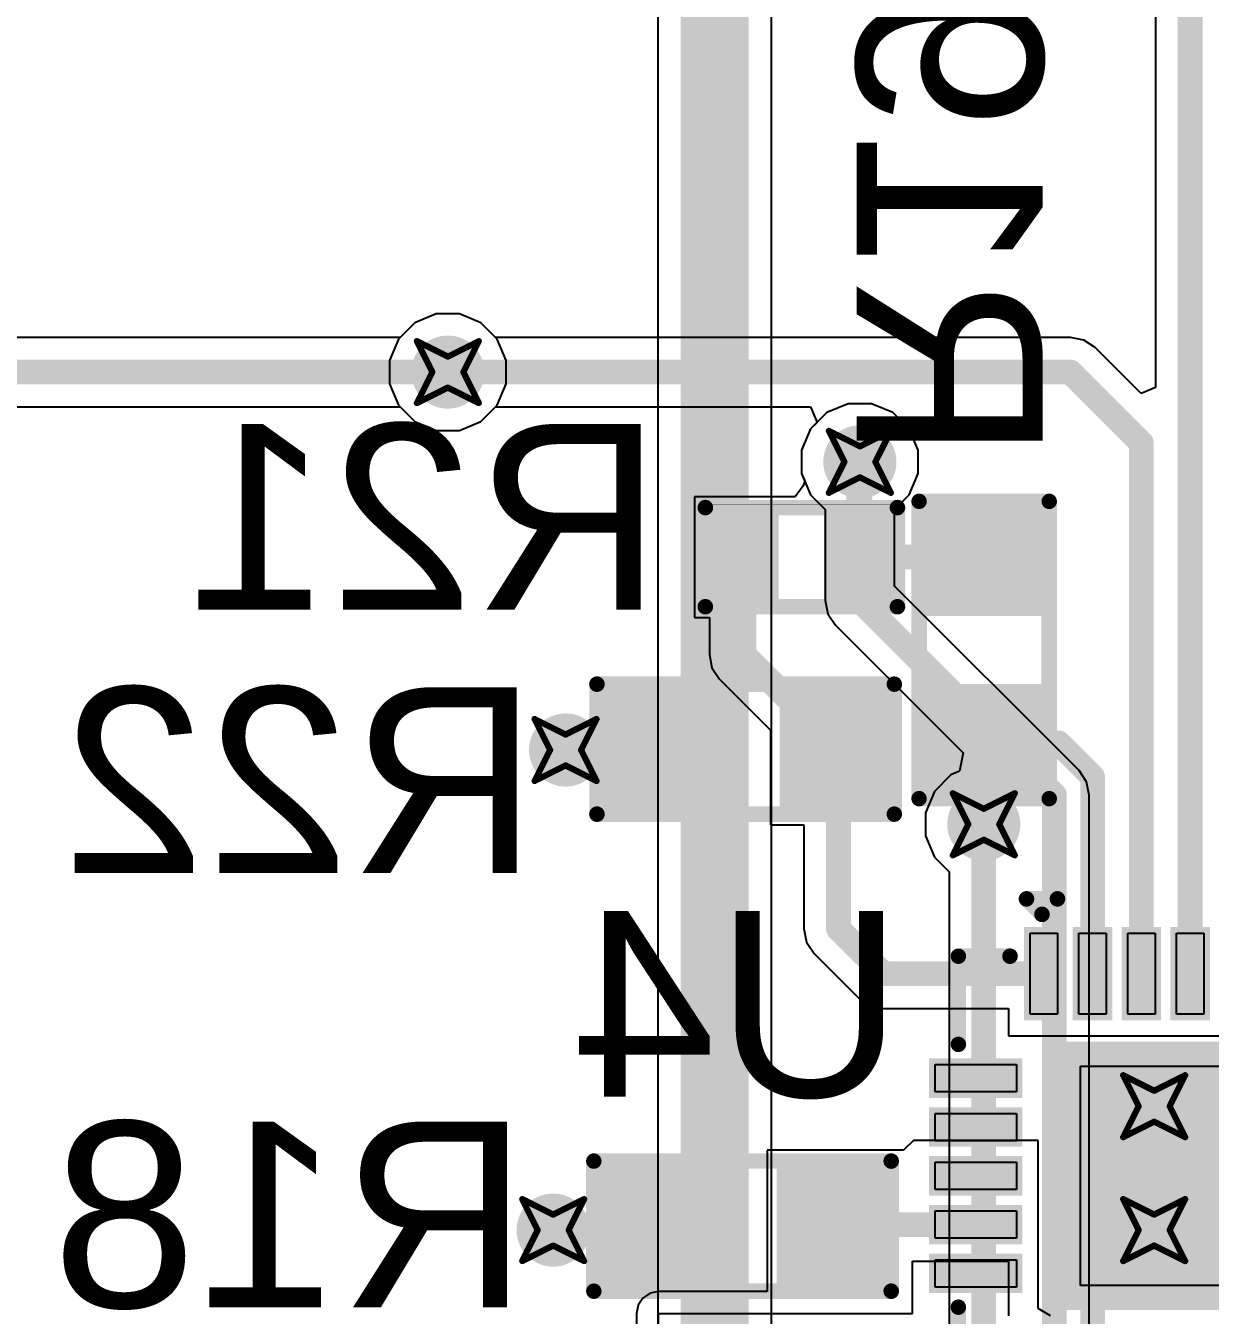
# Model space of a CAD drawing. Header units: inches. Extents: x -11 to 1110, y -7 to 455.
# Drawn here: x 604.54 to 614.25, y 13.81 to 24.38 of the extents above; entities that cross this region are included whole.
import ezdxf

# ---------------------------------------------------------------- set-up
doc = ezdxf.new("R2010")
doc.units = ezdxf.units.IN
for name, color, linetype in [('Bottom Layer', 5, 'Continuous'), ('Bottom Overlay', 54, 'Continuous'), ('Bottom Paste', 16, 'Continuous'), ('Bottom Solder', 6, 'Continuous'), ('Drill Drawing', 1, 'Continuous'), ('Top Layer', 1, 'Continuous'), ('Via Holes', 16, 'Continuous')]:
    doc.layers.add(name, color=color, linetype=linetype)
doc.styles.add('Arial', font='', dxfattribs={"height": 0.2})
doc.styles.get('Arial').set_extended_font_data('Arial')

msp = doc.modelspace()

# ---------------------------------------------------------------- hatches: boundary and pattern name
at = {"layer": 'Bottom Layer'}
h = msp.add_hatch(color=5, dxfattribs=at)
edge = h.paths.add_edge_path()
edge.add_arc((608, 21.539), 0.3, 0, 360)
h = msp.add_hatch(color=5, dxfattribs=at)
edge = h.paths.add_edge_path()
edge.add_arc((611.378, 20.803), 0.3, 0, 360)
for points in [[(610.657, 20.339), (610.657, 19.704), (610.2, 19.704), (610.2, 20.339)], [(611.597, 20.339), (611.597, 19.704), (611.14, 19.704), (611.14, 20.339)], [(611.952, 20.403), (612.841, 20.403), (612.841, 19.641), (611.952, 19.641)], [(609.298, 18.002), (609.298, 18.891), (610.06, 18.891), (610.06, 18.002)], [(610.822, 18.002), (610.822, 18.891), (611.584, 18.891), (611.584, 18.002)], [(611.952, 18.879), (612.841, 18.879), (612.841, 18.117), (611.952, 18.117)], [(612.774, 16.939), (612.998, 16.939), (612.998, 16.274), (612.774, 16.274)], [(613.174, 16.939), (613.398, 16.939), (613.398, 16.274), (613.174, 16.274)], [(613.574, 16.939), (613.798, 16.939), (613.798, 16.274), (613.574, 16.274)], [(613.974, 16.939), (614.198, 16.939), (614.198, 16.274), (613.974, 16.274)], [(612.936, 15.998), (616.036, 15.998), (616.036, 13.898), (612.936, 13.898)], [(611.996, 15.861), (612.661, 15.861), (612.661, 15.637), (611.996, 15.637)], [(611.996, 15.46), (612.661, 15.46), (612.661, 15.236), (611.996, 15.236)], [(611.996, 15.06), (612.661, 15.06), (612.661, 14.836), (611.996, 14.836)], [(610.035, 14.98), (610.035, 14.091), (609.273, 14.091), (609.273, 14.98)], [(611.559, 14.98), (611.559, 14.091), (610.797, 14.091), (610.797, 14.98)], [(611.996, 14.66), (612.661, 14.66), (612.661, 14.436), (611.996, 14.436)], [(611.996, 14.26), (612.661, 14.26), (612.661, 14.036), (611.996, 14.036)]]:
    msp.add_hatch(color=5, dxfattribs=at).paths.add_polyline_path(points)
h = msp.add_hatch(color=5, dxfattribs=at)
edge = h.paths.add_edge_path()
edge.add_arc((608.965, 18.44), 0.3, 0, 360)
h = msp.add_hatch(color=5, dxfattribs=at)
edge = h.paths.add_edge_path()
edge.add_arc((612.394, 17.831), 0.3, 0, 360)
h = msp.add_hatch(color=5, dxfattribs=at)
edge = h.paths.add_edge_path()
edge.add_arc((613.791, 15.519), 0.3, 0, 360)
h = msp.add_hatch(color=5, dxfattribs=at)
edge = h.paths.add_edge_path()
edge.add_arc((608.863, 14.503), 0.3, 0, 360)
h = msp.add_hatch(color=5, dxfattribs=at)
edge = h.paths.add_edge_path()
edge.add_arc((613.791, 14.503), 0.3, 0, 360)
at = {"layer": 'Bottom Paste'}
for points in [[(610.657, 20.339), (610.657, 19.704), (610.2, 19.704), (610.2, 20.339)], [(611.597, 20.339), (611.597, 19.704), (611.14, 19.704), (611.14, 20.339)], [(611.952, 20.403), (612.841, 20.403), (612.841, 19.641), (611.952, 19.641)], [(609.298, 18.002), (609.298, 18.891), (610.06, 18.891), (610.06, 18.002)], [(610.822, 18.002), (610.822, 18.891), (611.584, 18.891), (611.584, 18.002)], [(611.952, 18.879), (612.841, 18.879), (612.841, 18.117), (611.952, 18.117)], [(610.035, 14.98), (610.035, 14.091), (609.273, 14.091), (609.273, 14.98)], [(611.559, 14.98), (611.559, 14.091), (610.797, 14.091), (610.797, 14.98)]]:
    msp.add_hatch(color=16, dxfattribs=at).paths.add_polyline_path(points)
at = {"layer": 'Bottom Solder'}
for points in [[(611.851, 20.504), (612.943, 20.504), (612.943, 19.539), (611.851, 19.539)], [(610.712, 20.394), (610.712, 19.649), (610.145, 19.649), (610.145, 20.394)], [(611.652, 20.394), (611.652, 19.649), (611.085, 19.649), (611.085, 20.394)], [(609.197, 17.901), (609.197, 18.993), (610.162, 18.993), (610.162, 17.901)], [(610.721, 17.901), (610.721, 18.993), (611.686, 18.993), (611.686, 17.901)], [(611.851, 18.98), (612.943, 18.98), (612.943, 18.015), (611.851, 18.015)], [(612.724, 16.989), (613.048, 16.989), (613.048, 16.224), (612.724, 16.224)], [(613.124, 16.989), (613.448, 16.989), (613.448, 16.224), (613.124, 16.224)], [(613.524, 16.989), (613.848, 16.989), (613.848, 16.224), (613.524, 16.224)], [(613.924, 16.989), (614.248, 16.989), (614.248, 16.224), (613.924, 16.224)], [(612.886, 16.048), (616.086, 16.048), (616.086, 13.848), (612.886, 13.848)], [(611.946, 15.911), (612.711, 15.911), (612.711, 15.587), (611.946, 15.587)], [(611.946, 15.51), (612.711, 15.51), (612.711, 15.186), (611.946, 15.186)], [(610.136, 15.081), (610.136, 13.989), (609.171, 13.989), (609.171, 15.081)], [(611.66, 15.081), (611.66, 13.989), (610.695, 13.989), (610.695, 15.081)], [(611.946, 15.11), (612.711, 15.11), (612.711, 14.786), (611.946, 14.786)], [(611.946, 14.71), (612.711, 14.71), (612.711, 14.386), (611.946, 14.386)], [(611.946, 14.31), (612.711, 14.31), (612.711, 13.986), (611.946, 13.986)]]:
    msp.add_hatch(color=6, dxfattribs=at).paths.add_polyline_path(points)
at = {"layer": 'Top Layer'}
h = msp.add_hatch(color=1, dxfattribs=at)
edge = h.paths.add_edge_path()
edge.add_arc((608, 21.539), 0.3, 0, 360)
h = msp.add_hatch(color=1, dxfattribs=at)
edge = h.paths.add_edge_path()
edge.add_arc((611.378, 20.803), 0.3, 0, 360)
h = msp.add_hatch(color=1, dxfattribs=at)
edge = h.paths.add_edge_path()
edge.add_arc((608.965, 18.44), 0.3, 0, 360)
h = msp.add_hatch(color=1, dxfattribs=at)
edge = h.paths.add_edge_path()
edge.add_arc((612.394, 17.831), 0.3, 0, 360)
h = msp.add_hatch(color=1, dxfattribs=at)
edge = h.paths.add_edge_path()
edge.add_arc((613.791, 15.519), 0.3, 0, 360)
h = msp.add_hatch(color=1, dxfattribs=at)
edge = h.paths.add_edge_path()
edge.add_arc((608.863, 14.503), 0.3, 0, 360)
h = msp.add_hatch(color=1, dxfattribs=at)
edge = h.paths.add_edge_path()
edge.add_arc((613.791, 14.503), 0.3, 0, 360)
at = {"layer": 'Via Holes'}
h = msp.add_hatch(color=7, dxfattribs=at)
edge = h.paths.add_edge_path()
edge.add_arc((608, 21.539), 0.15, 0, 360)
h = msp.add_hatch(color=7, dxfattribs=at)
edge = h.paths.add_edge_path()
edge.add_arc((611.378, 20.803), 0.15, 0, 360)
h = msp.add_hatch(color=7, dxfattribs=at)
edge = h.paths.add_edge_path()
edge.add_arc((608.965, 18.44), 0.15, 0, 360)
h = msp.add_hatch(color=7, dxfattribs=at)
edge = h.paths.add_edge_path()
edge.add_arc((612.394, 17.831), 0.15, 0, 360)
h = msp.add_hatch(color=7, dxfattribs=at)
edge = h.paths.add_edge_path()
edge.add_arc((613.791, 15.519), 0.15, 0, 360)
h = msp.add_hatch(color=7, dxfattribs=at)
edge = h.paths.add_edge_path()
edge.add_arc((608.863, 14.503), 0.15, 0, 360)
h = msp.add_hatch(color=7, dxfattribs=at)
edge = h.paths.add_edge_path()
edge.add_arc((613.791, 14.503), 0.15, 0, 360)

# ---------------------------------------------------------------- linework, layer by layer
at = {"layer": 'Bottom Layer'}
for p, q in [((613.801, 24.845), (613.801, 21.412)), ((607.905, 22.017), (607.729, 21.944)), ((608.095, 22.017), (607.905, 22.017)), ((608.27, 21.944), (608.095, 22.017)), ((607.729, 21.944), (607.595, 21.81)), ((608.391, 21.824), (608.27, 21.944)), ((607.595, 21.81), (607.522, 21.634)), ((613.105, 21.824), (608.391, 21.824)), ((613.214, 21.802), (613.105, 21.824)), ((613.105, 21.824), (613.105, 21.824)), ((613.307, 21.741), (613.214, 21.802)), ((613.684, 21.363), (613.307, 21.741)), ((607.522, 21.634), (607.522, 21.444)), ((607.522, 21.444), (607.595, 21.269)), ((613.801, 21.412), (613.684, 21.363)), ((607.595, 21.269), (607.729, 21.134)), ((608.27, 21.134), (608.391, 21.254)), ((608.391, 21.254), (610.974, 21.254)), ((610.974, 21.254), (611.027, 21.127)), ((607.729, 21.134), (607.905, 21.061)), ((607.905, 21.061), (608.095, 21.061)), ((608.095, 21.061), (608.27, 21.134)), ((610.973, 21.073), (610.9, 20.898)), ((611.027, 21.127), (610.973, 21.073)), ((610.9, 20.898), (610.9, 20.708)), ((610.9, 20.708), (610.926, 20.644)), ((610.926, 20.644), (610.912, 20.606)), ((610.715, 20.517), (610.022, 20.517)), ((610.022, 20.517), (610.022, 19.526)), ((610.847, 20.517), (610.715, 20.517)), ((610.912, 20.606), (610.847, 20.517)), ((610.022, 19.526), (610.144, 19.526)), ((610.144, 19.526), (610.144, 19.222)), ((610.144, 19.222), (610.144, 19.222)), ((610.144, 19.222), (610.165, 19.113)), ((610.165, 19.113), (610.227, 19.02)), ((610.227, 19.02), (610.644, 18.603)), ((610.644, 18.603), (610.644, 17.825)), ((610.644, 17.825), (610.918, 17.825)), ((610.918, 17.825), (610.918, 16.974)), ((610.918, 16.974), (610.918, 16.974)), ((610.918, 16.974), (610.94, 16.865)), ((610.94, 16.865), (611.002, 16.772)), ((611.002, 16.772), (611.37, 16.405)), ((611.37, 16.405), (611.37, 16.405)), ((611.37, 16.405), (611.462, 16.343)), ((611.462, 16.343), (611.571, 16.321)), ((611.571, 16.321), (611.571, 16.321)), ((611.571, 16.321), (612.596, 16.321)), ((612.596, 16.321), (612.596, 16.096)), ((612.596, 16.096), (614.676, 16.096)), ((611.818, 15.238), (611.737, 15.158)), ((611.818, 15.238), (611.818, 15.238)), ((612.839, 15.238), (611.818, 15.238)), ((612.839, 13.859), (612.839, 15.238)), ((611.737, 15.158), (610.619, 15.158)), ((610.619, 15.158), (610.619, 13.999)), ((611.81, 13.818), (611.81, 14.249)), ((611.81, 14.249), (612.597, 14.249)), ((612.597, 14.249), (612.597, 13.801)), ((609.658, 13.985), (609.599, 13.946)), ((609.727, 13.999), (609.658, 13.985)), ((610.619, 13.999), (609.727, 13.999)), ((609.56, 13.887), (609.546, 13.818)), ((609.599, 13.946), (609.56, 13.887)), ((612.942, 13.801), (612.839, 13.859)), ((609.546, 13.818), (609.546, 9.728)), ((609.727, 9.728), (609.727, 13.818)), ((609.727, 13.818), (611.81, 13.818))]:
    msp.add_line(p, q, dxfattribs=at)
for points in [[(614.086, 16.606, 0.203, 0.203, 0), (614.086, 24.987, 0.203, 0.203, 0)], [(608, 21.539, 0.203, 0.203, 0), (613.105, 21.539, 0.203, 0.203, 0)], [(613.105, 21.539, 0.203, 0.203, 0), (613.686, 20.958, 0.203, 0.203, 0)], [(613.686, 16.606, 0.203, 0.203, 0), (613.686, 20.958, 0.203, 0.203, 0)], [(611.368, 20.022, 0.203, 0.203, 0), (611.368, 20.793, 0.203, 0.203, 0)], [(610.428, 19.222, 0.203, 0.203, 0), (610.428, 20.022, 0.203, 0.203, 0)], [(611.368, 20.022, 0.203, 0.203, 0), (612.397, 20.022, 0.203, 0.203, 0)], [(610.428, 19.222, 0.203, 0.203, 0), (611.203, 18.447, 0.203, 0.203, 0)], [(611.203, 16.974, 0.203, 0.203, 0), (611.203, 18.447, 0.203, 0.203, 0)], [(612.397, 17.834, 0.203, 0.203, 0), (612.397, 18.498, 0.203, 0.203, 0)], [(612.397, 18.498, 0.203, 0.203, 0), (613.007, 18.498, 0.203, 0.203, 0)], [(613.007, 18.498, 0.203, 0.203, 0), (613.286, 18.218, 0.203, 0.203, 0)], [(613.286, 16.606, 0.203, 0.203, 0), (613.286, 18.218, 0.203, 0.203, 0)], [(612.394, 17.831, 0.203, 0.203, 0), (612.397, 17.834, 0.203, 0.203, 0)], [(611.203, 16.974, 0.203, 0.203, 0), (611.571, 16.606, 0.203, 0.203, 0)], [(611.571, 16.606, 0.203, 0.203, 0), (612.886, 16.606, 0.203, 0.203, 0)], [(613.286, 14.348, 0.203, 0.203, 0), (613.887, 14.948, 0.203, 0.203, 0)], [(613.887, 14.948, 0.203, 0.203, 0), (614.486, 14.948, 0.203, 0.203, 0)], [(611.178, 14.535, 0.203, 0.203, 0), (611.191, 14.548, 0.203, 0.203, 0)], [(611.191, 14.548, 0.203, 0.203, 0), (612.329, 14.548, 0.203, 0.203, 0)], [(613.286, 13.291, 0.203, 0.203, 0), (613.286, 14.348, 0.203, 0.203, 0)]]:
    msp.add_lwpolyline(points, format="xyseb", dxfattribs=at)
for points in [[(607.949, 21.539, 0.102, 0.102, 1), (608.051, 21.539, 0.102, 0.102, 1)], [(613.054, 21.539, 0.102, 0.102, 1), (613.156, 21.539, 0.102, 0.102, 1)], [(613.054, 21.539, 0.102, 0.102, 1), (613.156, 21.539, 0.102, 0.102, 1)], [(613.635, 20.958, 0.102, 0.102, 1), (613.737, 20.958, 0.102, 0.102, 1)], [(613.635, 20.958, 0.102, 0.102, 1), (613.737, 20.958, 0.102, 0.102, 1)], [(611.317, 20.793, 0.102, 0.102, 1), (611.419, 20.793, 0.102, 0.102, 1)], [(610.378, 20.022, 0.102, 0.102, 1), (610.479, 20.022, 0.102, 0.102, 1)], [(611.317, 20.022, 0.102, 0.102, 1), (611.419, 20.022, 0.102, 0.102, 1)], [(611.317, 20.022, 0.102, 0.102, 1), (611.419, 20.022, 0.102, 0.102, 1)], [(612.346, 20.022, 0.102, 0.102, 1), (612.448, 20.022, 0.102, 0.102, 1)], [(610.378, 19.222, 0.102, 0.102, 1), (610.479, 19.222, 0.102, 0.102, 1)], [(610.378, 19.222, 0.102, 0.102, 1), (610.479, 19.222, 0.102, 0.102, 1)], [(611.152, 18.447, 0.102, 0.102, 1), (611.254, 18.447, 0.102, 0.102, 1)], [(611.152, 18.447, 0.102, 0.102, 1), (611.254, 18.447, 0.102, 0.102, 1)], [(612.346, 18.498, 0.102, 0.102, 1), (612.448, 18.498, 0.102, 0.102, 1)], [(612.346, 18.498, 0.102, 0.102, 1), (612.448, 18.498, 0.102, 0.102, 1)], [(612.956, 18.498, 0.102, 0.102, 1), (613.057, 18.498, 0.102, 0.102, 1)], [(612.956, 18.498, 0.102, 0.102, 1), (613.057, 18.498, 0.102, 0.102, 1)], [(613.235, 18.218, 0.102, 0.102, 1), (613.337, 18.218, 0.102, 0.102, 1)], [(613.235, 18.218, 0.102, 0.102, 1), (613.337, 18.218, 0.102, 0.102, 1)], [(612.343, 17.831, 0.102, 0.102, 1), (612.445, 17.831, 0.102, 0.102, 1)], [(612.346, 17.834, 0.102, 0.102, 1), (612.448, 17.834, 0.102, 0.102, 1)], [(612.346, 17.834, 0.102, 0.102, 1), (612.448, 17.834, 0.102, 0.102, 1)], [(611.152, 16.974, 0.102, 0.102, 1), (611.254, 16.974, 0.102, 0.102, 1)], [(611.152, 16.974, 0.102, 0.102, 1), (611.254, 16.974, 0.102, 0.102, 1)], [(611.52, 16.606, 0.102, 0.102, 1), (611.622, 16.606, 0.102, 0.102, 1)], [(611.52, 16.606, 0.102, 0.102, 1), (611.622, 16.606, 0.102, 0.102, 1)], [(612.835, 16.606, 0.102, 0.102, 1), (612.937, 16.606, 0.102, 0.102, 1)], [(613.235, 16.606, 0.102, 0.102, 1), (613.337, 16.606, 0.102, 0.102, 1)], [(613.635, 16.606, 0.102, 0.102, 1), (613.737, 16.606, 0.102, 0.102, 1)], [(614.035, 16.606, 0.102, 0.102, 1), (614.137, 16.606, 0.102, 0.102, 1)], [(613.836, 14.948, 0.102, 0.102, 1), (613.938, 14.948, 0.102, 0.102, 1)], [(613.836, 14.948, 0.102, 0.102, 1), (613.938, 14.948, 0.102, 0.102, 1)], [(611.127, 14.535, 0.102, 0.102, 1), (611.229, 14.535, 0.102, 0.102, 1)], [(611.14, 14.548, 0.102, 0.102, 1), (611.242, 14.548, 0.102, 0.102, 1)], [(611.14, 14.548, 0.102, 0.102, 1), (611.242, 14.548, 0.102, 0.102, 1)], [(612.278, 14.548, 0.102, 0.102, 1), (612.379, 14.548, 0.102, 0.102, 1)], [(613.235, 14.348, 0.102, 0.102, 1), (613.337, 14.348, 0.102, 0.102, 1)], [(613.235, 14.348, 0.102, 0.102, 1), (613.337, 14.348, 0.102, 0.102, 1)]]:
    msp.add_lwpolyline(points, format="xyseb", close=True, dxfattribs=at)
at = {"layer": 'Bottom Overlay'}
for points in [[(611.864, 20.479, 0.127, 0.127, 0), (612.93, 20.479, 0.127, 0.127, 0)], [(611.864, 18.041, 0.127, 0.127, 0), (611.864, 20.479, 0.127, 0.127, 0)], [(612.93, 18.041, 0.127, 0.127, 0), (612.93, 20.479, 0.127, 0.127, 0)], [(610.111, 20.428, 0.127, 0.127, 0), (611.686, 20.428, 0.127, 0.127, 0)], [(610.111, 19.615, 0.127, 0.127, 0), (610.111, 20.428, 0.127, 0.127, 0)], [(610.086, 20.454, 0.00323, 0.00323, 0), (611.711, 20.454, 0.00323, 0.00323, 0)], [(611.686, 19.615, 0.127, 0.127, 0), (611.686, 20.428, 0.127, 0.127, 0)], [(610.111, 19.615, 0.127, 0.127, 0), (611.686, 19.615, 0.127, 0.127, 0)], [(609.222, 18.98, 0.127, 0.127, 0), (611.66, 18.98, 0.127, 0.127, 0)], [(609.222, 17.914, 0.127, 0.127, 0), (609.222, 18.98, 0.127, 0.127, 0)], [(611.66, 17.914, 0.127, 0.127, 0), (611.66, 18.98, 0.127, 0.127, 0)], [(611.864, 18.041, 0.127, 0.127, 0), (612.93, 18.041, 0.127, 0.127, 0)], [(609.222, 17.914, 0.127, 0.127, 0), (611.66, 17.914, 0.127, 0.127, 0)], [(612.744, 17.219, 0.127, 0.127, 0), (612.998, 17.219, 0.127, 0.127, 0)], [(612.744, 17.219, 0.127, 0.127, 0), (612.871, 17.092, 0.127, 0.127, 0)], [(612.871, 17.092, 0.127, 0.127, 0), (612.998, 17.219, 0.127, 0.127, 0)], [(612.185, 16.026, 0.127, 0.127, 0), (612.185, 16.749, 0.127, 0.127, 0)], [(612.185, 16.749, 0.127, 0.127, 0), (612.609, 16.749, 0.127, 0.127, 0)], [(609.197, 14.002, 0.127, 0.127, 0), (609.197, 15.069, 0.127, 0.127, 0)], [(609.197, 15.069, 0.127, 0.127, 0), (611.635, 15.069, 0.127, 0.127, 0)], [(611.635, 14.002, 0.127, 0.127, 0), (611.635, 15.069, 0.127, 0.127, 0)], [(609.197, 14.002, 0.127, 0.127, 0), (611.635, 14.002, 0.127, 0.127, 0)], [(612.185, 13.148, 0.127, 0.127, 0), (612.185, 13.871, 0.127, 0.127, 0)]]:
    msp.add_lwpolyline(points, format="xyseb", dxfattribs=at)
for points in [[(611.832, 20.479, 0.0635, 0.0635, 1), (611.895, 20.479, 0.0635, 0.0635, 1)], [(611.832, 20.479, 0.0635, 0.0635, 1), (611.895, 20.479, 0.0635, 0.0635, 1)], [(612.899, 20.479, 0.0635, 0.0635, 1), (612.962, 20.479, 0.0635, 0.0635, 1)], [(612.899, 20.479, 0.0635, 0.0635, 1), (612.962, 20.479, 0.0635, 0.0635, 1)], [(610.079, 20.428, 0.0635, 0.0635, 1), (610.143, 20.428, 0.0635, 0.0635, 1)], [(610.079, 20.428, 0.0635, 0.0635, 1), (610.143, 20.428, 0.0635, 0.0635, 1)], [(610.085, 20.454, 0.00161, 0.00161, 1), (610.086, 20.454, 0.00161, 0.00161, 1)], [(611.654, 20.428, 0.0635, 0.0635, 1), (611.718, 20.428, 0.0635, 0.0635, 1)], [(611.654, 20.428, 0.0635, 0.0635, 1), (611.718, 20.428, 0.0635, 0.0635, 1)], [(611.71, 20.454, 0.00161, 0.00161, 1), (611.712, 20.454, 0.00161, 0.00161, 1)], [(610.079, 19.615, 0.0635, 0.0635, 1), (610.143, 19.615, 0.0635, 0.0635, 1)], [(610.079, 19.615, 0.0635, 0.0635, 1), (610.143, 19.615, 0.0635, 0.0635, 1)], [(611.654, 19.615, 0.0635, 0.0635, 1), (611.718, 19.615, 0.0635, 0.0635, 1)], [(611.654, 19.615, 0.0635, 0.0635, 1), (611.718, 19.615, 0.0635, 0.0635, 1)], [(609.19, 18.98, 0.0635, 0.0635, 1), (609.254, 18.98, 0.0635, 0.0635, 1)], [(609.19, 18.98, 0.0635, 0.0635, 1), (609.254, 18.98, 0.0635, 0.0635, 1)], [(611.629, 18.98, 0.0635, 0.0635, 1), (611.692, 18.98, 0.0635, 0.0635, 1)], [(611.629, 18.98, 0.0635, 0.0635, 1), (611.692, 18.98, 0.0635, 0.0635, 1)], [(611.832, 18.041, 0.0635, 0.0635, 1), (611.895, 18.041, 0.0635, 0.0635, 1)], [(611.832, 18.041, 0.0635, 0.0635, 1), (611.895, 18.041, 0.0635, 0.0635, 1)], [(612.899, 18.041, 0.0635, 0.0635, 1), (612.962, 18.041, 0.0635, 0.0635, 1)], [(612.899, 18.041, 0.0635, 0.0635, 1), (612.962, 18.041, 0.0635, 0.0635, 1)], [(609.19, 17.914, 0.0635, 0.0635, 1), (609.254, 17.914, 0.0635, 0.0635, 1)], [(609.19, 17.914, 0.0635, 0.0635, 1), (609.254, 17.914, 0.0635, 0.0635, 1)], [(611.629, 17.914, 0.0635, 0.0635, 1), (611.692, 17.914, 0.0635, 0.0635, 1)], [(611.629, 17.914, 0.0635, 0.0635, 1), (611.692, 17.914, 0.0635, 0.0635, 1)], [(612.712, 17.219, 0.0635, 0.0635, 1), (612.776, 17.219, 0.0635, 0.0635, 1)], [(612.712, 17.219, 0.0635, 0.0635, 1), (612.776, 17.219, 0.0635, 0.0635, 1)], [(612.966, 17.219, 0.0635, 0.0635, 1), (613.03, 17.219, 0.0635, 0.0635, 1)], [(612.966, 17.219, 0.0635, 0.0635, 1), (613.03, 17.219, 0.0635, 0.0635, 1)], [(612.839, 17.092, 0.0635, 0.0635, 1), (612.903, 17.092, 0.0635, 0.0635, 1)], [(612.839, 17.092, 0.0635, 0.0635, 1), (612.903, 17.092, 0.0635, 0.0635, 1)], [(612.154, 16.749, 0.0635, 0.0635, 1), (612.217, 16.749, 0.0635, 0.0635, 1)], [(612.154, 16.749, 0.0635, 0.0635, 1), (612.217, 16.749, 0.0635, 0.0635, 1)], [(612.577, 16.749, 0.0635, 0.0635, 1), (612.641, 16.749, 0.0635, 0.0635, 1)], [(612.154, 16.026, 0.0635, 0.0635, 1), (612.217, 16.026, 0.0635, 0.0635, 1)], [(609.165, 15.069, 0.0635, 0.0635, 1), (609.228, 15.069, 0.0635, 0.0635, 1)], [(609.165, 15.069, 0.0635, 0.0635, 1), (609.228, 15.069, 0.0635, 0.0635, 1)], [(611.603, 15.069, 0.0635, 0.0635, 1), (611.667, 15.069, 0.0635, 0.0635, 1)], [(611.603, 15.069, 0.0635, 0.0635, 1), (611.667, 15.069, 0.0635, 0.0635, 1)], [(609.165, 14.002, 0.0635, 0.0635, 1), (609.228, 14.002, 0.0635, 0.0635, 1)], [(609.165, 14.002, 0.0635, 0.0635, 1), (609.228, 14.002, 0.0635, 0.0635, 1)], [(611.603, 14.002, 0.0635, 0.0635, 1), (611.667, 14.002, 0.0635, 0.0635, 1)], [(611.603, 14.002, 0.0635, 0.0635, 1), (611.667, 14.002, 0.0635, 0.0635, 1)], [(612.154, 13.871, 0.0635, 0.0635, 1), (612.217, 13.871, 0.0635, 0.0635, 1)]]:
    msp.add_lwpolyline(points, format="xyseb", close=True, dxfattribs=at)
at = {"layer": 'Bottom Paste'}
for p, q in [((612.774, 16.273), (612.774, 16.938)), ((612.774, 16.938), (612.998, 16.938)), ((612.998, 16.938), (612.998, 16.938)), ((612.998, 16.938), (612.998, 16.273)), ((613.174, 16.273), (613.174, 16.938)), ((613.174, 16.938), (613.398, 16.938)), ((613.398, 16.938), (613.398, 16.938)), ((613.398, 16.938), (613.398, 16.273)), ((613.574, 16.273), (613.574, 16.938)), ((613.574, 16.938), (613.798, 16.938)), ((613.798, 16.938), (613.798, 16.273)), ((613.974, 16.273), (613.974, 16.938)), ((613.974, 16.938), (614.198, 16.938)), ((614.198, 16.938), (614.198, 16.273)), ((612.998, 16.273), (612.774, 16.273)), ((613.398, 16.273), (613.174, 16.273)), ((613.574, 16.273), (613.574, 16.273)), ((613.798, 16.273), (613.574, 16.273)), ((613.974, 16.273), (613.974, 16.273)), ((614.198, 16.273), (613.974, 16.273)), ((611.996, 15.636), (611.996, 15.86)), ((611.996, 15.86), (612.661, 15.86)), ((612.661, 15.86), (612.661, 15.636)), ((613.186, 14.048), (613.186, 15.848)), ((613.186, 15.848), (615.786, 15.848)), ((611.996, 15.636), (611.996, 15.636)), ((612.661, 15.636), (611.996, 15.636)), ((611.996, 15.236), (611.996, 15.46)), ((611.996, 15.46), (612.661, 15.46)), ((612.661, 15.46), (612.661, 15.46)), ((612.661, 15.46), (612.661, 15.236)), ((612.661, 15.236), (611.996, 15.236)), ((611.996, 14.836), (611.996, 15.06)), ((611.996, 15.06), (612.661, 15.06)), ((612.661, 15.06), (612.661, 15.06)), ((612.661, 15.06), (612.661, 14.836)), ((612.661, 14.836), (611.996, 14.836)), ((611.996, 14.436), (611.996, 14.66)), ((611.996, 14.66), (612.661, 14.66)), ((612.661, 14.66), (612.661, 14.436)), ((611.996, 14.436), (611.996, 14.436)), ((612.661, 14.436), (611.996, 14.436)), ((611.996, 14.036), (611.996, 14.26)), ((611.996, 14.26), (612.661, 14.26)), ((612.661, 14.26), (612.661, 14.036)), ((611.996, 14.036), (611.996, 14.036)), ((612.661, 14.036), (611.996, 14.036)), ((615.786, 14.048), (613.186, 14.048))]:
    msp.add_line(p, q, dxfattribs=at)
at = {"layer": 'Drill Drawing'}
for points in [[(607.746, 21.793, 0.0508, 0.0508, 0), (608, 21.666, 0.0508, 0.0508, 0)], [(607.746, 21.793, 0.0508, 0.0508, 0), (607.873, 21.539, 0.0508, 0.0508, 0)], [(608, 21.666, 0.0508, 0.0508, 0), (608.254, 21.793, 0.0508, 0.0508, 0)], [(608.127, 21.539, 0.0508, 0.0508, 0), (608.254, 21.793, 0.0508, 0.0508, 0)], [(607.746, 21.285, 0.0508, 0.0508, 0), (607.873, 21.539, 0.0508, 0.0508, 0)], [(608.127, 21.539, 0.0508, 0.0508, 0), (608.254, 21.285, 0.0508, 0.0508, 0)], [(607.746, 21.285, 0.0508, 0.0508, 0), (608, 21.412, 0.0508, 0.0508, 0)], [(608, 21.412, 0.0508, 0.0508, 0), (608.254, 21.285, 0.0508, 0.0508, 0)], [(611.124, 21.057, 0.0508, 0.0508, 0), (611.378, 20.93, 0.0508, 0.0508, 0)], [(611.124, 21.057, 0.0508, 0.0508, 0), (611.251, 20.803, 0.0508, 0.0508, 0)], [(611.378, 20.93, 0.0508, 0.0508, 0), (611.632, 21.057, 0.0508, 0.0508, 0)], [(611.505, 20.803, 0.0508, 0.0508, 0), (611.632, 21.057, 0.0508, 0.0508, 0)], [(611.124, 20.549, 0.0508, 0.0508, 0), (611.251, 20.803, 0.0508, 0.0508, 0)], [(611.505, 20.803, 0.0508, 0.0508, 0), (611.632, 20.549, 0.0508, 0.0508, 0)], [(611.124, 20.549, 0.0508, 0.0508, 0), (611.378, 20.676, 0.0508, 0.0508, 0)], [(611.378, 20.676, 0.0508, 0.0508, 0), (611.632, 20.549, 0.0508, 0.0508, 0)], [(608.711, 18.694, 0.0508, 0.0508, 0), (608.965, 18.567, 0.0508, 0.0508, 0)], [(608.711, 18.694, 0.0508, 0.0508, 0), (608.838, 18.44, 0.0508, 0.0508, 0)], [(608.965, 18.567, 0.0508, 0.0508, 0), (609.219, 18.694, 0.0508, 0.0508, 0)], [(609.092, 18.44, 0.0508, 0.0508, 0), (609.219, 18.694, 0.0508, 0.0508, 0)], [(608.711, 18.186, 0.0508, 0.0508, 0), (608.838, 18.44, 0.0508, 0.0508, 0)], [(609.092, 18.44, 0.0508, 0.0508, 0), (609.219, 18.186, 0.0508, 0.0508, 0)], [(608.711, 18.186, 0.0508, 0.0508, 0), (608.965, 18.313, 0.0508, 0.0508, 0)], [(608.965, 18.313, 0.0508, 0.0508, 0), (609.219, 18.186, 0.0508, 0.0508, 0)], [(612.14, 18.085, 0.0508, 0.0508, 0), (612.394, 17.958, 0.0508, 0.0508, 0)], [(612.14, 18.085, 0.0508, 0.0508, 0), (612.267, 17.831, 0.0508, 0.0508, 0)], [(612.394, 17.958, 0.0508, 0.0508, 0), (612.648, 18.085, 0.0508, 0.0508, 0)], [(612.521, 17.831, 0.0508, 0.0508, 0), (612.648, 18.085, 0.0508, 0.0508, 0)], [(612.14, 17.577, 0.0508, 0.0508, 0), (612.267, 17.831, 0.0508, 0.0508, 0)], [(612.521, 17.831, 0.0508, 0.0508, 0), (612.648, 17.577, 0.0508, 0.0508, 0)], [(612.14, 17.577, 0.0508, 0.0508, 0), (612.394, 17.704, 0.0508, 0.0508, 0)], [(612.394, 17.704, 0.0508, 0.0508, 0), (612.648, 17.577, 0.0508, 0.0508, 0)], [(613.537, 15.773, 0.0508, 0.0508, 0), (613.791, 15.646, 0.0508, 0.0508, 0)], [(613.537, 15.773, 0.0508, 0.0508, 0), (613.664, 15.519, 0.0508, 0.0508, 0)], [(613.791, 15.646, 0.0508, 0.0508, 0), (614.045, 15.773, 0.0508, 0.0508, 0)], [(613.918, 15.519, 0.0508, 0.0508, 0), (614.045, 15.773, 0.0508, 0.0508, 0)], [(613.537, 15.265, 0.0508, 0.0508, 0), (613.664, 15.519, 0.0508, 0.0508, 0)], [(613.918, 15.519, 0.0508, 0.0508, 0), (614.045, 15.265, 0.0508, 0.0508, 0)], [(613.537, 15.265, 0.0508, 0.0508, 0), (613.791, 15.392, 0.0508, 0.0508, 0)], [(613.791, 15.392, 0.0508, 0.0508, 0), (614.045, 15.265, 0.0508, 0.0508, 0)], [(608.609, 14.757, 0.0508, 0.0508, 0), (608.863, 14.63, 0.0508, 0.0508, 0)], [(608.609, 14.757, 0.0508, 0.0508, 0), (608.736, 14.503, 0.0508, 0.0508, 0)], [(608.863, 14.63, 0.0508, 0.0508, 0), (609.117, 14.757, 0.0508, 0.0508, 0)], [(608.99, 14.503, 0.0508, 0.0508, 0), (609.117, 14.757, 0.0508, 0.0508, 0)], [(613.537, 14.757, 0.0508, 0.0508, 0), (613.791, 14.63, 0.0508, 0.0508, 0)], [(613.537, 14.757, 0.0508, 0.0508, 0), (613.664, 14.503, 0.0508, 0.0508, 0)], [(613.791, 14.63, 0.0508, 0.0508, 0), (614.045, 14.757, 0.0508, 0.0508, 0)], [(613.918, 14.503, 0.0508, 0.0508, 0), (614.045, 14.757, 0.0508, 0.0508, 0)], [(608.609, 14.249, 0.0508, 0.0508, 0), (608.736, 14.503, 0.0508, 0.0508, 0)], [(608.99, 14.503, 0.0508, 0.0508, 0), (609.117, 14.249, 0.0508, 0.0508, 0)], [(613.537, 14.249, 0.0508, 0.0508, 0), (613.664, 14.503, 0.0508, 0.0508, 0)], [(613.918, 14.503, 0.0508, 0.0508, 0), (614.045, 14.249, 0.0508, 0.0508, 0)], [(608.609, 14.249, 0.0508, 0.0508, 0), (608.863, 14.376, 0.0508, 0.0508, 0)], [(608.863, 14.376, 0.0508, 0.0508, 0), (609.117, 14.249, 0.0508, 0.0508, 0)], [(613.537, 14.249, 0.0508, 0.0508, 0), (613.791, 14.376, 0.0508, 0.0508, 0)], [(613.791, 14.376, 0.0508, 0.0508, 0), (614.045, 14.249, 0.0508, 0.0508, 0)]]:
    msp.add_lwpolyline(points, format="xyseb", dxfattribs=at)
for points in [[(607.733, 21.793, 0.0254, 0.0254, 1), (607.758, 21.793, 0.0254, 0.0254, 1)], [(607.733, 21.793, 0.0254, 0.0254, 1), (607.758, 21.793, 0.0254, 0.0254, 1)], [(608.241, 21.793, 0.0254, 0.0254, 1), (608.266, 21.793, 0.0254, 0.0254, 1)], [(608.241, 21.793, 0.0254, 0.0254, 1), (608.266, 21.793, 0.0254, 0.0254, 1)], [(607.987, 21.666, 0.0254, 0.0254, 1), (608.012, 21.666, 0.0254, 0.0254, 1)], [(607.987, 21.666, 0.0254, 0.0254, 1), (608.012, 21.666, 0.0254, 0.0254, 1)], [(607.86, 21.539, 0.0254, 0.0254, 1), (607.885, 21.539, 0.0254, 0.0254, 1)], [(607.86, 21.539, 0.0254, 0.0254, 1), (607.885, 21.539, 0.0254, 0.0254, 1)], [(608.114, 21.539, 0.0254, 0.0254, 1), (608.139, 21.539, 0.0254, 0.0254, 1)], [(608.114, 21.539, 0.0254, 0.0254, 1), (608.139, 21.539, 0.0254, 0.0254, 1)], [(607.987, 21.412, 0.0254, 0.0254, 1), (608.012, 21.412, 0.0254, 0.0254, 1)], [(607.987, 21.412, 0.0254, 0.0254, 1), (608.012, 21.412, 0.0254, 0.0254, 1)], [(607.733, 21.285, 0.0254, 0.0254, 1), (607.758, 21.285, 0.0254, 0.0254, 1)], [(607.733, 21.285, 0.0254, 0.0254, 1), (607.758, 21.285, 0.0254, 0.0254, 1)], [(608.241, 21.285, 0.0254, 0.0254, 1), (608.266, 21.285, 0.0254, 0.0254, 1)], [(608.241, 21.285, 0.0254, 0.0254, 1), (608.266, 21.285, 0.0254, 0.0254, 1)], [(611.111, 21.057, 0.0254, 0.0254, 1), (611.137, 21.057, 0.0254, 0.0254, 1)], [(611.111, 21.057, 0.0254, 0.0254, 1), (611.137, 21.057, 0.0254, 0.0254, 1)], [(611.619, 21.057, 0.0254, 0.0254, 1), (611.645, 21.057, 0.0254, 0.0254, 1)], [(611.619, 21.057, 0.0254, 0.0254, 1), (611.645, 21.057, 0.0254, 0.0254, 1)], [(611.365, 20.93, 0.0254, 0.0254, 1), (611.391, 20.93, 0.0254, 0.0254, 1)], [(611.365, 20.93, 0.0254, 0.0254, 1), (611.391, 20.93, 0.0254, 0.0254, 1)], [(611.238, 20.803, 0.0254, 0.0254, 1), (611.264, 20.803, 0.0254, 0.0254, 1)], [(611.238, 20.803, 0.0254, 0.0254, 1), (611.264, 20.803, 0.0254, 0.0254, 1)], [(611.492, 20.803, 0.0254, 0.0254, 1), (611.518, 20.803, 0.0254, 0.0254, 1)], [(611.492, 20.803, 0.0254, 0.0254, 1), (611.518, 20.803, 0.0254, 0.0254, 1)], [(611.365, 20.676, 0.0254, 0.0254, 1), (611.391, 20.676, 0.0254, 0.0254, 1)], [(611.365, 20.676, 0.0254, 0.0254, 1), (611.391, 20.676, 0.0254, 0.0254, 1)], [(611.111, 20.549, 0.0254, 0.0254, 1), (611.137, 20.549, 0.0254, 0.0254, 1)], [(611.111, 20.549, 0.0254, 0.0254, 1), (611.137, 20.549, 0.0254, 0.0254, 1)], [(611.619, 20.549, 0.0254, 0.0254, 1), (611.645, 20.549, 0.0254, 0.0254, 1)], [(611.619, 20.549, 0.0254, 0.0254, 1), (611.645, 20.549, 0.0254, 0.0254, 1)], [(608.698, 18.694, 0.0254, 0.0254, 1), (608.724, 18.694, 0.0254, 0.0254, 1)], [(608.698, 18.694, 0.0254, 0.0254, 1), (608.724, 18.694, 0.0254, 0.0254, 1)], [(609.206, 18.694, 0.0254, 0.0254, 1), (609.232, 18.694, 0.0254, 0.0254, 1)], [(609.206, 18.694, 0.0254, 0.0254, 1), (609.232, 18.694, 0.0254, 0.0254, 1)], [(608.952, 18.567, 0.0254, 0.0254, 1), (608.978, 18.567, 0.0254, 0.0254, 1)], [(608.952, 18.567, 0.0254, 0.0254, 1), (608.978, 18.567, 0.0254, 0.0254, 1)], [(608.825, 18.44, 0.0254, 0.0254, 1), (608.851, 18.44, 0.0254, 0.0254, 1)], [(608.825, 18.44, 0.0254, 0.0254, 1), (608.851, 18.44, 0.0254, 0.0254, 1)], [(609.079, 18.44, 0.0254, 0.0254, 1), (609.105, 18.44, 0.0254, 0.0254, 1)], [(609.079, 18.44, 0.0254, 0.0254, 1), (609.105, 18.44, 0.0254, 0.0254, 1)], [(608.952, 18.313, 0.0254, 0.0254, 1), (608.978, 18.313, 0.0254, 0.0254, 1)], [(608.952, 18.313, 0.0254, 0.0254, 1), (608.978, 18.313, 0.0254, 0.0254, 1)], [(608.698, 18.186, 0.0254, 0.0254, 1), (608.724, 18.186, 0.0254, 0.0254, 1)], [(608.698, 18.186, 0.0254, 0.0254, 1), (608.724, 18.186, 0.0254, 0.0254, 1)], [(609.206, 18.186, 0.0254, 0.0254, 1), (609.232, 18.186, 0.0254, 0.0254, 1)], [(609.206, 18.186, 0.0254, 0.0254, 1), (609.232, 18.186, 0.0254, 0.0254, 1)], [(612.127, 18.085, 0.0254, 0.0254, 1), (612.153, 18.085, 0.0254, 0.0254, 1)], [(612.127, 18.085, 0.0254, 0.0254, 1), (612.153, 18.085, 0.0254, 0.0254, 1)], [(612.635, 18.085, 0.0254, 0.0254, 1), (612.661, 18.085, 0.0254, 0.0254, 1)], [(612.635, 18.085, 0.0254, 0.0254, 1), (612.661, 18.085, 0.0254, 0.0254, 1)], [(612.381, 17.958, 0.0254, 0.0254, 1), (612.407, 17.958, 0.0254, 0.0254, 1)], [(612.381, 17.958, 0.0254, 0.0254, 1), (612.407, 17.958, 0.0254, 0.0254, 1)], [(612.254, 17.831, 0.0254, 0.0254, 1), (612.28, 17.831, 0.0254, 0.0254, 1)], [(612.254, 17.831, 0.0254, 0.0254, 1), (612.28, 17.831, 0.0254, 0.0254, 1)], [(612.508, 17.831, 0.0254, 0.0254, 1), (612.534, 17.831, 0.0254, 0.0254, 1)], [(612.508, 17.831, 0.0254, 0.0254, 1), (612.534, 17.831, 0.0254, 0.0254, 1)], [(612.381, 17.704, 0.0254, 0.0254, 1), (612.407, 17.704, 0.0254, 0.0254, 1)], [(612.381, 17.704, 0.0254, 0.0254, 1), (612.407, 17.704, 0.0254, 0.0254, 1)], [(612.127, 17.577, 0.0254, 0.0254, 1), (612.153, 17.577, 0.0254, 0.0254, 1)], [(612.127, 17.577, 0.0254, 0.0254, 1), (612.153, 17.577, 0.0254, 0.0254, 1)], [(612.635, 17.577, 0.0254, 0.0254, 1), (612.661, 17.577, 0.0254, 0.0254, 1)], [(612.635, 17.577, 0.0254, 0.0254, 1), (612.661, 17.577, 0.0254, 0.0254, 1)], [(613.524, 15.773, 0.0254, 0.0254, 1), (613.55, 15.773, 0.0254, 0.0254, 1)], [(613.524, 15.773, 0.0254, 0.0254, 1), (613.55, 15.773, 0.0254, 0.0254, 1)], [(614.032, 15.773, 0.0254, 0.0254, 1), (614.058, 15.773, 0.0254, 0.0254, 1)], [(614.032, 15.773, 0.0254, 0.0254, 1), (614.058, 15.773, 0.0254, 0.0254, 1)], [(613.778, 15.646, 0.0254, 0.0254, 1), (613.804, 15.646, 0.0254, 0.0254, 1)], [(613.778, 15.646, 0.0254, 0.0254, 1), (613.804, 15.646, 0.0254, 0.0254, 1)], [(613.651, 15.519, 0.0254, 0.0254, 1), (613.677, 15.519, 0.0254, 0.0254, 1)], [(613.651, 15.519, 0.0254, 0.0254, 1), (613.677, 15.519, 0.0254, 0.0254, 1)], [(613.905, 15.519, 0.0254, 0.0254, 1), (613.931, 15.519, 0.0254, 0.0254, 1)], [(613.905, 15.519, 0.0254, 0.0254, 1), (613.931, 15.519, 0.0254, 0.0254, 1)], [(613.778, 15.392, 0.0254, 0.0254, 1), (613.804, 15.392, 0.0254, 0.0254, 1)], [(613.778, 15.392, 0.0254, 0.0254, 1), (613.804, 15.392, 0.0254, 0.0254, 1)], [(613.524, 15.265, 0.0254, 0.0254, 1), (613.55, 15.265, 0.0254, 0.0254, 1)], [(613.524, 15.265, 0.0254, 0.0254, 1), (613.55, 15.265, 0.0254, 0.0254, 1)], [(614.032, 15.265, 0.0254, 0.0254, 1), (614.058, 15.265, 0.0254, 0.0254, 1)], [(614.032, 15.265, 0.0254, 0.0254, 1), (614.058, 15.265, 0.0254, 0.0254, 1)], [(608.597, 14.757, 0.0254, 0.0254, 1), (608.622, 14.757, 0.0254, 0.0254, 1)], [(608.597, 14.757, 0.0254, 0.0254, 1), (608.622, 14.757, 0.0254, 0.0254, 1)], [(609.105, 14.757, 0.0254, 0.0254, 1), (609.13, 14.757, 0.0254, 0.0254, 1)], [(609.105, 14.757, 0.0254, 0.0254, 1), (609.13, 14.757, 0.0254, 0.0254, 1)], [(613.524, 14.757, 0.0254, 0.0254, 1), (613.55, 14.757, 0.0254, 0.0254, 1)], [(613.524, 14.757, 0.0254, 0.0254, 1), (613.55, 14.757, 0.0254, 0.0254, 1)], [(614.032, 14.757, 0.0254, 0.0254, 1), (614.058, 14.757, 0.0254, 0.0254, 1)], [(614.032, 14.757, 0.0254, 0.0254, 1), (614.058, 14.757, 0.0254, 0.0254, 1)], [(608.851, 14.63, 0.0254, 0.0254, 1), (608.876, 14.63, 0.0254, 0.0254, 1)], [(608.851, 14.63, 0.0254, 0.0254, 1), (608.876, 14.63, 0.0254, 0.0254, 1)], [(613.778, 14.63, 0.0254, 0.0254, 1), (613.804, 14.63, 0.0254, 0.0254, 1)], [(613.778, 14.63, 0.0254, 0.0254, 1), (613.804, 14.63, 0.0254, 0.0254, 1)], [(608.724, 14.503, 0.0254, 0.0254, 1), (608.749, 14.503, 0.0254, 0.0254, 1)], [(608.724, 14.503, 0.0254, 0.0254, 1), (608.749, 14.503, 0.0254, 0.0254, 1)], [(608.978, 14.503, 0.0254, 0.0254, 1), (609.003, 14.503, 0.0254, 0.0254, 1)], [(608.978, 14.503, 0.0254, 0.0254, 1), (609.003, 14.503, 0.0254, 0.0254, 1)], [(613.651, 14.503, 0.0254, 0.0254, 1), (613.677, 14.503, 0.0254, 0.0254, 1)], [(613.651, 14.503, 0.0254, 0.0254, 1), (613.677, 14.503, 0.0254, 0.0254, 1)], [(613.905, 14.503, 0.0254, 0.0254, 1), (613.931, 14.503, 0.0254, 0.0254, 1)], [(613.905, 14.503, 0.0254, 0.0254, 1), (613.931, 14.503, 0.0254, 0.0254, 1)], [(608.851, 14.376, 0.0254, 0.0254, 1), (608.876, 14.376, 0.0254, 0.0254, 1)], [(608.851, 14.376, 0.0254, 0.0254, 1), (608.876, 14.376, 0.0254, 0.0254, 1)], [(613.778, 14.376, 0.0254, 0.0254, 1), (613.804, 14.376, 0.0254, 0.0254, 1)], [(613.778, 14.376, 0.0254, 0.0254, 1), (613.804, 14.376, 0.0254, 0.0254, 1)], [(608.597, 14.249, 0.0254, 0.0254, 1), (608.622, 14.249, 0.0254, 0.0254, 1)], [(608.597, 14.249, 0.0254, 0.0254, 1), (608.622, 14.249, 0.0254, 0.0254, 1)], [(609.105, 14.249, 0.0254, 0.0254, 1), (609.13, 14.249, 0.0254, 0.0254, 1)], [(609.105, 14.249, 0.0254, 0.0254, 1), (609.13, 14.249, 0.0254, 0.0254, 1)], [(613.524, 14.249, 0.0254, 0.0254, 1), (613.55, 14.249, 0.0254, 0.0254, 1)], [(613.524, 14.249, 0.0254, 0.0254, 1), (613.55, 14.249, 0.0254, 0.0254, 1)], [(614.032, 14.249, 0.0254, 0.0254, 1), (614.058, 14.249, 0.0254, 0.0254, 1)], [(614.032, 14.249, 0.0254, 0.0254, 1), (614.058, 14.249, 0.0254, 0.0254, 1)]]:
    msp.add_lwpolyline(points, format="xyseb", close=True, dxfattribs=at)
at = {"layer": 'Top Layer'}
for p, q in [((609.721, 24.692), (609.721, 11.124)), ((610.653, 11.124), (610.653, 24.499)), ((607.905, 22.017), (607.729, 21.944)), ((608.095, 22.017), (607.905, 22.017)), ((608.27, 21.944), (608.095, 22.017)), ((607.729, 21.944), (607.609, 21.824)), ((608.405, 21.81), (608.27, 21.944)), ((607.609, 21.824), (596.265, 21.824)), ((608.478, 21.634), (608.405, 21.81)), ((608.478, 21.444), (608.478, 21.634)), ((608.405, 21.269), (608.478, 21.444)), ((596.383, 21.254), (607.609, 21.254)), ((607.609, 21.254), (607.729, 21.134)), ((608.27, 21.134), (608.405, 21.269)), ((611.283, 21.28), (611.107, 21.208)), ((611.473, 21.28), (611.283, 21.28)), ((611.649, 21.208), (611.473, 21.28)), ((611.107, 21.208), (610.973, 21.073)), ((611.783, 21.073), (611.649, 21.208)), ((607.729, 21.134), (607.905, 21.061)), ((607.905, 21.061), (608.095, 21.061)), ((608.095, 21.061), (608.27, 21.134)), ((610.973, 21.073), (610.9, 20.898)), ((611.856, 20.898), (611.783, 21.073)), ((610.9, 20.898), (610.9, 20.708)), ((611.856, 20.708), (611.856, 20.898)), ((610.9, 20.708), (610.973, 20.532)), ((611.783, 20.532), (611.856, 20.708)), ((610.973, 20.532), (611.093, 20.412)), ((611.663, 20.412), (611.783, 20.532)), ((611.093, 20.412), (611.093, 19.666)), ((611.663, 19.784), (611.663, 20.412)), ((613.175, 18.272), (611.663, 19.784)), ((611.093, 19.666), (611.093, 19.666)), ((611.093, 19.666), (611.115, 19.557)), ((611.115, 19.557), (611.177, 19.465)), ((611.177, 19.465), (612.226, 18.416)), ((612.226, 18.416), (612.196, 18.266)), ((612.123, 18.236), (611.989, 18.101)), ((612.196, 18.266), (612.123, 18.236)), ((613.237, 18.18), (613.175, 18.272)), ((613.175, 18.272), (613.175, 18.272)), ((611.989, 18.101), (611.916, 17.926)), ((613.258, 18.071), (613.237, 18.18)), ((613.258, 17.591), (613.258, 18.071)), ((613.258, 18.071), (613.258, 18.071)), ((611.916, 17.926), (611.916, 17.736)), ((611.916, 17.736), (611.989, 17.56)), ((611.989, 17.56), (612.109, 17.44)), ((613.258, 12.721), (613.258, 17.591)), ((612.109, 17.44), (612.109, 12.573))]:
    msp.add_line(p, q, dxfattribs=at)
for points in [[(610.187, 11.001, 0.559, 0.559, 0), (610.187, 24.692, 0.559, 0.559, 0)], [(596.265, 21.539, 0.203, 0.203, 0), (608, 21.539, 0.203, 0.203, 0)], [(611.378, 19.666, 0.203, 0.203, 0), (611.378, 20.803, 0.203, 0.203, 0)], [(611.378, 19.666, 0.203, 0.203, 0), (612.973, 18.071, 0.203, 0.203, 0)], [(612.973, 17.591, 0.203, 0.203, 0), (612.973, 18.071, 0.203, 0.203, 0)], [(612.394, 12.573, 0.203, 0.203, 0), (612.394, 17.831, 0.203, 0.203, 0)], [(612.973, 12.603, 0.203, 0.203, 0), (612.973, 17.591, 0.203, 0.203, 0)]]:
    msp.add_lwpolyline(points, format="xyseb", dxfattribs=at)
for points in [[(607.949, 21.539, 0.102, 0.102, 1), (608.051, 21.539, 0.102, 0.102, 1)], [(611.327, 20.803, 0.102, 0.102, 1), (611.429, 20.803, 0.102, 0.102, 1)], [(611.327, 19.666, 0.102, 0.102, 1), (611.429, 19.666, 0.102, 0.102, 1)], [(611.327, 19.666, 0.102, 0.102, 1), (611.429, 19.666, 0.102, 0.102, 1)], [(612.923, 18.071, 0.102, 0.102, 1), (613.024, 18.071, 0.102, 0.102, 1)], [(612.923, 18.071, 0.102, 0.102, 1), (613.024, 18.071, 0.102, 0.102, 1)], [(612.343, 17.831, 0.102, 0.102, 1), (612.445, 17.831, 0.102, 0.102, 1)], [(612.923, 17.591, 0.102, 0.102, 1), (613.024, 17.591, 0.102, 0.102, 1)], [(612.923, 17.591, 0.102, 0.102, 1), (613.024, 17.591, 0.102, 0.102, 1)]]:
    msp.add_lwpolyline(points, format="xyseb", close=True, dxfattribs=at)

# ---------------------------------------------------------------- texts
at = {"layer": 'Bottom Overlay', "style": 'Arial', "text_generation_flag": 2}
msp.add_text('R19', height=1.524, rotation=270, dxfattribs=at).set_placement((611.353, 20.803))
for s, p in [('R21', (609.755, 19.59)), ('R22', (608.739, 17.431)), ('U4', (611.733, 15.596)), ('R18', (608.66, 13.869))]:
    msp.add_text(s, height=1.524, dxfattribs=at).set_placement(p)

doc.saveas('drawing.dxf')
